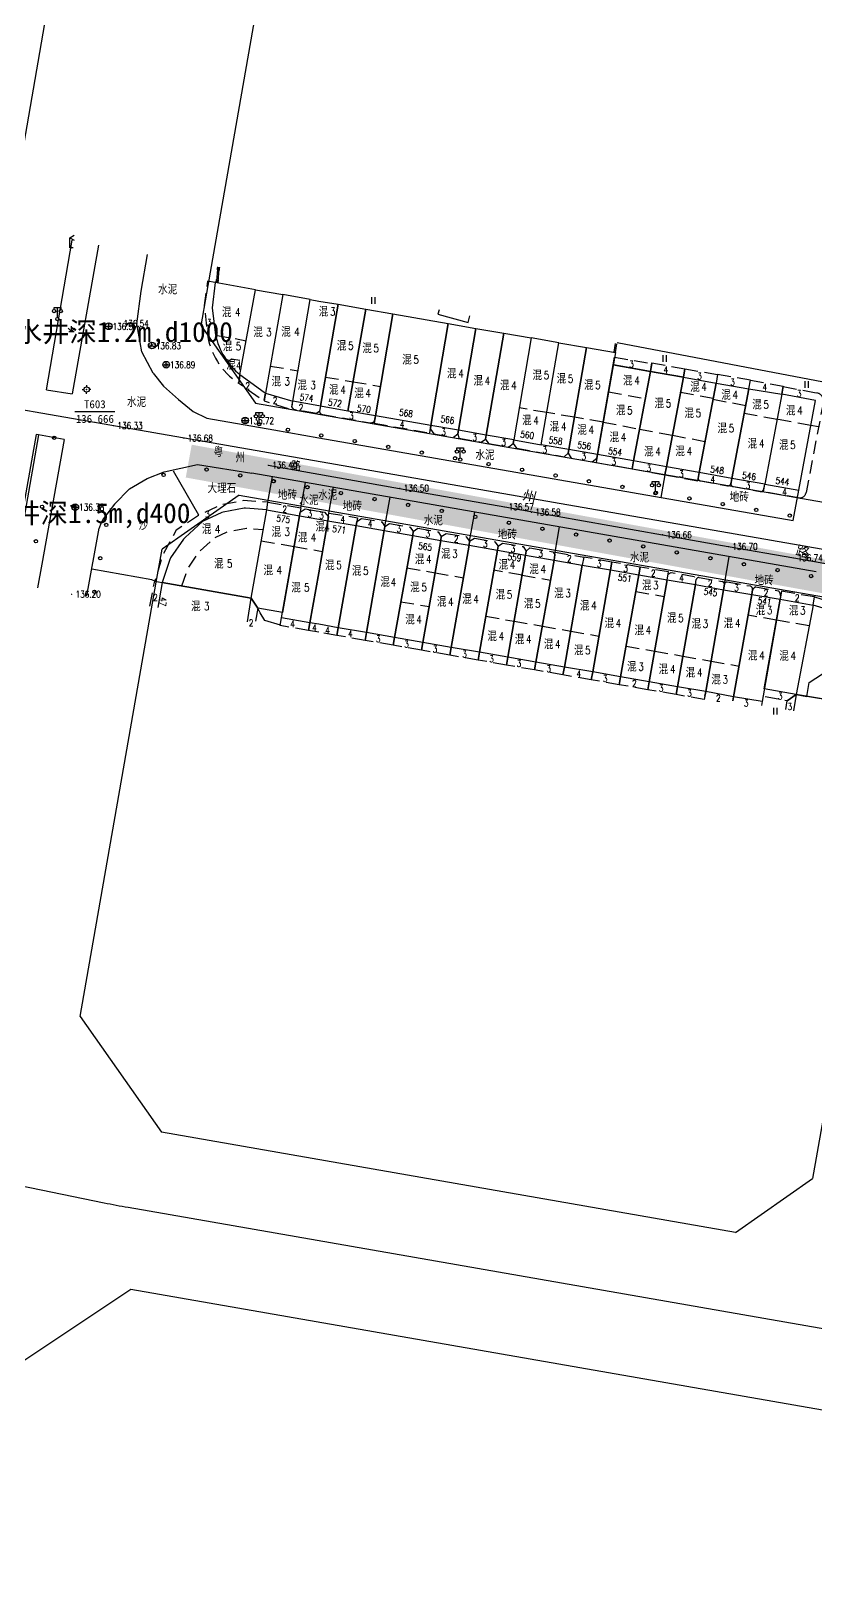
# Model space of a CAD drawing. Extents: x 529262 to 576451, y 2694391 to 2717535.
# Drawn here: x 563571.9 to 563689.5, y 2710481.3 to 2710714.6 of the extents above; entities that cross this region are included whole.
import ezdxf
from ezdxf.enums import TextEntityAlignment as Align
from ezdxf.xclip import XClip

# ---------------------------------------------------------------- set-up
doc = ezdxf.new("R2010")
doc.units = 0
doc.header["$XCLIPFRAME"] = 0
doc.linetypes.add('DASH', pattern=[0.35, 0.25, -0.1])
doc.linetypes.add('X5', pattern=[3, 2, -1])
for name, color, linetype in [('COMPONENT', 8, 'Continuous'), ('DLDW', 8, 'Continuous'), ('DLSS', 4, 'Continuous'), ('DMTZ', 8, 'Continuous'), ('GCD', 8, 'Continuous'), ('GXYZ', 8, 'Continuous'), ('JMD', 8, 'Continuous'), ('KZD', 8, 'Continuous'), ('PP-COM', 7, 'Continuous'), ('RD-中线', 40, 'Continuous'), ('RD-红线', 7, 'Continuous'), ('ZBTZ', 8, 'Continuous'), ('ZJ', 7, 'Continuous'), ('污水管径标注_W10-', 202, 'Continuous'), ('河流', 4, 'Continuous')]:
    doc.layers.add(name, color=color, linetype=linetype)
doc.layers.add('现状管道深度（物探资料）', color=2, linetype='Continuous', plot=False)
doc.styles.add('HZ', font='rs.shx', dxfattribs={"width": 0.8, "bigfont": 'hztxt.shx'})
doc.styles.get("Standard").update_dxf_attribs({"font": '', "height": 2.5, "bigfont": 'smfs.shx'})
doc.styles.add('宋体', font='', dxfattribs={"width": 0.75})
doc.styles.add('等线体', font='simhei.ttf')
doc.styles.get('Standard').set_extended_font_data('FangSong_GB2312')
doc.styles.get('宋体').set_extended_font_data('SimSun')
doc.linetypes.add('10422', pattern='A,0.75,[150,AAA.SHX,S=0.5,R=0,X=0,Y=0.5],1.5,[177,AAA.SHX,S=1,R=0,X=0,Y=0.4],0.75', length=3)
doc.linetypes.add('1161', pattern='A,0,[149,AAA.SHX,S=0.15,R=0,X=0,Y=0],-1.6', length=1.6)

# ---------------------------------------------------------------- blocks, each defined once
blk = doc.blocks.new('A$C19FD0107')
at = {"layer": 'RD-中线', "color": 8, "linetype": 'Continuous'}
blk.add_lwpolyline([(-7433.31, 16268.2), (-7431.13, 16283.48, -0.007328), (-7429.76, 16292.16), (-7419.58, 16350.96)], format="xyb", dxfattribs=at)
at = {"layer": 'RD-中线', "color": 8}
blk.add_lwpolyline([(-7111.18, 16211.5), (-7285.2, 16242.33, -0.001777), (-7286.25, 16242.52), (-7291.87, 16243.56, 0.00249), (-7293.34, 16243.82), (-7418.59, 16265.65, 0.000151), (-7418.89, 16265.7), (-7433.31, 16268.2)], format="xyb", dxfattribs=at)
at = {"layer": 'RD-中线', "color": 8, "linetype": 'Continuous', "flags": 128}
blk.add_lwpolyline([(-7130.8, 16098.5), (-7411.55, 16147.54, -0.007596), (-7415.13, 16148.22), (-7453.22, 16156.07)], format="xyb", dxfattribs=at)
at = {"layer": 'RD-红线', "color": 8, "linetype": 'Continuous', "flags": 128}
for points in [[(-7400.62, 16279.78), (-7399.76, 16284.71), (-7390.1, 16339.89)], [(-7392.49, 16268.2), (-7306.16, 16253.16), (-7301.24, 16252.3)], [(-7394.92, 16254.42), (-7303.85, 16238.55)], [(-7418.75, 16176.21), (-7407.34, 16241.37), (-7406.48, 16246.29)], [(-7295.72, 16226.96), (-7296.59, 16222.02), (-7307.57, 16159.8), (-7308.96, 16151.93)], [(-7320.53, 16143.82), (-7406.56, 16158.85)], [(-7155.67, 16090.66), (-7411.16, 16135.29)]]:
    blk.add_lwpolyline(points, dxfattribs=at)
at = {"layer": 'RD-红线', "color": 8, "linetype": 'Continuous'}
for points in [[(-7400.62, 16279.78), (-7392.49, 16268.2, 0.414436)], [(-7394.92, 16254.42), (-7406.48, 16246.29, 0.413991)], [(-7418.75, 16176.21), (-7406.56, 16158.85, 0.414318)], [(-7411.16, 16135.29), (-7428.38, 16123.77, 0.400728)]]:
    blk.add_lwpolyline(points, format="xyb", dxfattribs=at)
at = {"layer": 'RD-红线', "color": 8}
blk.add_lwpolyline([(-7320.53, 16143.82), (-7308.96, 16151.93, 0.413693)], format="xyb", dxfattribs=at)
blk = doc.blocks.new('GC200')
at = {"linetype": 'Continuous', "const_width": 0.2, "flags": 128}
blk.add_lwpolyline([(-0.1, 0, 1), (0.1, 0, 1)], format="xyb", close=True, dxfattribs=at)
blk = doc.blocks.new('gc097')
at = {"color": 8}
for p, q in [((-1, 2.9), (-1, 3.5)), ((-1, 3.5), (1, 3.5)), ((0, 0.5), (0, 3.5)), ((1, 3.5), (1, 2.9))]:
    blk.add_line(p, q, dxfattribs=at)
for centre in [(-1, 2.4), (0, 0), (1, 2.4)]:
    blk.add_circle(centre, 0.5, dxfattribs=at)
blk = doc.blocks.new('gc170')
at = {"color": 8, "linetype": 'Continuous'}
blk.add_circle((0, 0), 0.5, dxfattribs=at)
blk = doc.blocks.new('gc124')
at = {"color": 8}
for p, q in [((-1, 1), (0, 0)), ((-0.8, 0), (0.8, 0)), ((0, 0), (0, 1.6)), ((0, 0), (1, 1))]:
    blk.add_line(p, q, dxfattribs=at)
blk = doc.blocks.new('gc052')
for p, q in [((0, 3), (1.3, 3.75)), ((0, 3), (1.3, 2.25)), ((0, 0), (0, 3)), ((1, 0), (0, 0))]:
    blk.add_line(p, q)
blk = doc.blocks.new('gc002')
at = {"color": 8, "const_width": 1}
blk.add_lwpolyline([(-0.5, 0), (0.5, 0)], dxfattribs=at)
blk = doc.blocks.new('gc121')
at = {"color": 8}
for p, q in [((-0.5, -1), (-0.5, 1)), ((0.5, -1), (0.5, 1))]:
    blk.add_line(p, q, dxfattribs=at)
blk = doc.blocks.new('gc116')
at = {"color": 8}
for p, q in [((-1.3, 0), (-0.8, 0)), ((0, 1.3), (0, 0.8)), ((1.3, 0), (0.8, 0)), ((0, -1.3), (0, -0.8))]:
    blk.add_line(p, q, dxfattribs=at)
blk.add_circle((0, 0), 0.8, dxfattribs=at)
blk.add_point((0, 0), dxfattribs=at)
blk = doc.blocks.new('gcbj0102')
for p, q in [((-1, 0), (1, 0)), ((0, -1), (0, 1))]:
    blk.add_line(p, q)
blk.add_circle((0, 0), 1)
blk = doc.blocks.new('gcbj0107')
for q in [(-0.87, -0.5), (0, 1), (0.87, -0.5)]:
    blk.add_line((0, 0), q)
blk.add_circle((0, 0), 1)

msp = doc.modelspace()

# ---------------------------------------------------------------- linework, layer by layer
at = {"layer": 'DLSS', "linetype": 'Continuous', "elevation": 138.105, "flags": 128}
for points in [[(563574.219, 2710660.816), (563578.066, 2710683.253)], [(563581.979, 2710682.509), (563578.019, 2710660.222)]]:
    msp.add_lwpolyline(points, dxfattribs=at)
at = {"layer": 'DLSS', "linetype": 'Continuous'}
for points in [[(563588.391, 2710675.623), (563589.36, 2710681.104)], [(563590.166, 2710663.287), (563588.506, 2710666.497), (563587.756, 2710670.685), (563588.391, 2710675.623)], [(563576.833, 2710653.341), (563573.488, 2710634.64), (563572.855, 2710631.115)], [(563586.629, 2710645.947), (563589.303, 2710647.488), (563591.847, 2710648.53), (563596.838, 2710649.621), (563604.971, 2710648.332)], [(563586.629, 2710645.947), (563584.374, 2710643.66), (563582.746, 2710641.525), (563582.35, 2710640.768), (563582.073, 2710640.072)], [(563580.259, 2710629.911), (563582.073, 2710640.072)]]:
    msp.add_lwpolyline(points, dxfattribs=at)
at = {"layer": 'DLSS', "linetype": 'Continuous', "flags": 128}
for points in [[(563590.166, 2710663.287), (563591.718, 2710661.348), (563593.971, 2710659.366), (563596.199, 2710657.578), (563598.239, 2710656.537), (563608.277, 2710654.801), (563614.998, 2710653.626)], [(563572.994, 2710654.07), (563572.637, 2710654.092), (563568.709, 2710631.79)], [(563614.998, 2710653.626), (563686.114, 2710641.191), (563686.968, 2710645.759)], [(563614.998, 2710646.573), (563604.971, 2710648.332)], [(563689.588, 2710633.491), (563614.998, 2710646.573)]]:
    msp.add_lwpolyline(points, dxfattribs=at)
at = {"layer": 'DMTZ', "linetype": '10422', "flags": 128}
for points in [[(563572.994, 2710654.07), (563569.099, 2710631.726)], [(563609.281, 2710625.522), (563606.931, 2710626.197), (563606.202, 2710627.368), (563605.878, 2710628.076)]]:
    msp.add_lwpolyline(points, dxfattribs=at)
at = {"layer": 'JMD', "linetype": 'Continuous'}
for p, q in [((563599.757, 2710678.183), (563599.956, 2710678.165)), ((563574.219, 2710660.816), (563578.019, 2710660.222)), ((563576.833, 2710653.341), (563572.994, 2710654.07))]:
    msp.add_line(p, q, dxfattribs=at)
at = {"layer": 'JMD', "linetype": 'Continuous', "flags": 128}
for points in [[(563599.82, 2710678.878), (563599.664, 2710677.139)], [(563600.019, 2710678.86), (563599.863, 2710677.121)], [(563633.056, 2710672.786), (563632.882, 2710672.148), (563637.395, 2710670.913), (563637.667, 2710671.908)], [(563659.289, 2710666.439), (563659.519, 2710667.749)], [(563659.487, 2710666.405), (563659.716, 2710667.712)], [(563614.998, 2710633.344), (563613.689, 2710625.878), (563609.437, 2710626.615), (563612.114, 2710641.891), (563614.998, 2710641.402)], [(563614.998, 2710641.402), (563616.37, 2710641.169), (563614.998, 2710633.344)], [(563614.998, 2710633.344), (563616.37, 2710641.169), (563620.614, 2710640.44), (563617.931, 2710625.125), (563614.998, 2710625.646)], [(563614.998, 2710625.646), (563613.689, 2710625.878), (563614.998, 2710633.344)], [(563699.652, 2710610.486), (563700.048, 2710612.837), (563686.581, 2710615.095), (563686.159, 2710612.682)]]:
    msp.add_lwpolyline(points, dxfattribs=at)
at = {"layer": 'JMD', "linetype": 'X5', "elevation": 137.306, "flags": 128}
msp.add_lwpolyline([(563599.495, 2710676.884), (563598.323, 2710677.087), (563597.834, 2710673.453), (563598.301, 2710669.345, 0.2276577), (563603.023, 2710661.828), (563603.202, 2710663.081)], format="xyb", dxfattribs=at)
at = {"layer": 'JMD', "linetype": 'Continuous', "elevation": 137.306, "flags": 128}
msp.add_lwpolyline([(563605.515, 2710675.796), (563599.495, 2710676.884), (563599.006, 2710673.115), (563599.52, 2710669.018, 0.1669813), (563603.202, 2710663.081)], format="xyb", close=True, dxfattribs=at)
at = {"layer": 'JMD', "linetype": 'Continuous', "flags": 128}
for points, elevation in [([(563605.515, 2710675.796), (563609.6, 2710675.084), (563607.042, 2710660.322), (563606.835, 2710660.401), (563603.202, 2710663.081)], 137.306), ([(563613.744, 2710674.336), (563609.6, 2710675.084), (563607.042, 2710660.322), (563611.126, 2710659.091)], -516.945), ([(563607.209, 2710642.804), (563604.027, 2710643.062), (563603.846, 2710643.035), (563600.679, 2710642.462), (563600.487, 2710642.4), (563597.598, 2710641.041), (563594.967, 2710638.678), (563594.734, 2710638.385), (563592.795, 2710635.606), (563592.646, 2710635.223), (563591.539, 2710631.907), (563604.896, 2710629.562)], 137.204), ([(563607.209, 2710642.804), (563612.114, 2710641.891), (563609.579, 2710627.427), (563605.878, 2710628.076), (563604.896, 2710629.562)], 137.204), ([(563689.106, 2710628.531), (563686.581, 2710615.095), (563688.172, 2710614.828), (563688.521, 2710616.905), (563697.816, 2710622.972), (563697.692, 2710623.133), (563695.517, 2710625.468), (563695.265, 2710625.672), (563692.611, 2710627.413), (563692.301, 2710627.54)], 137.163)]:
    msp.add_lwpolyline(points, close=True, dxfattribs=dict(at, elevation=elevation))
for points, elevation in [([(563614.998, 2710658.392), (563611.126, 2710659.091), (563613.744, 2710674.336), (563614.998, 2710674.126)], 137.306), ([(563614.998, 2710674.126), (563617.898, 2710673.639), (563615.254, 2710658.346), (563614.998, 2710658.392)], 137.306), ([(563604.319, 2710625.996), (563604.896, 2710629.562), (563591.539, 2710631.907), (563590.871, 2710628.184)], -528.82)]:
    msp.add_lwpolyline(points, dxfattribs=dict(at, elevation=elevation))
for points in [[(563619.388, 2710657.624), (563615.254, 2710658.346), (563617.898, 2710673.639), (563622.087, 2710672.899)], [(563619.388, 2710657.624), (563622.087, 2710672.899), (563626.137, 2710672.183), (563623.522, 2710656.901)], [(563631.817, 2710655.453), (563623.522, 2710656.901), (563626.137, 2710672.183), (563634.435, 2710670.736)], [(563635.945, 2710654.737), (563631.817, 2710655.453), (563634.435, 2710670.736), (563638.577, 2710670.022)], [(563640.11, 2710654.009), (563635.945, 2710654.737), (563638.577, 2710670.022), (563642.744, 2710669.305)], [(563644.237, 2710653.286), (563640.11, 2710654.009), (563642.744, 2710669.305), (563646.836, 2710668.6)], [(563648.37, 2710652.566), (563650.991, 2710667.872), (563646.836, 2710668.6), (563644.237, 2710653.286)], [(563652.504, 2710651.846), (563648.37, 2710652.566), (563650.991, 2710667.872), (563655.147, 2710667.144)], [(563656.787, 2710651.09), (563652.504, 2710651.846), (563655.147, 2710667.144), (563659.487, 2710666.405)], [(563662.187, 2710650.145), (563656.787, 2710651.09), (563659.158, 2710664.542), (563664.725, 2710663.572)], [(563667.118, 2710649.237), (563662.187, 2710650.145), (563664.725, 2710663.572), (563669.669, 2710662.71)], [(563672.029, 2710648.393), (563667.118, 2710649.237), (563669.669, 2710662.71), (563674.566, 2710661.823)], [(563676.941, 2710647.528), (563672.029, 2710648.393), (563674.566, 2710661.823), (563679.485, 2710660.956)], [(563681.873, 2710646.655), (563676.941, 2710647.528), (563679.485, 2710660.956), (563684.419, 2710660.135)], [(563681.873, 2710646.655), (563686.968, 2710645.759), (563689.482, 2710659.195), (563684.419, 2710660.135)], [(563620.614, 2710640.44), (563624.834, 2710639.699), (563622.162, 2710624.39), (563617.931, 2710625.125)], [(563624.834, 2710639.699), (563629.097, 2710638.957), (563626.344, 2710623.657), (563622.162, 2710624.39)], [(563629.097, 2710638.957), (563633.286, 2710638.226), (563630.614, 2710622.927), (563626.344, 2710623.657)], [(563633.286, 2710638.226), (563637.542, 2710637.496), (563634.872, 2710622.177), (563630.614, 2710622.927)], [(563637.542, 2710637.496), (563641.793, 2710636.741), (563639.126, 2710621.451), (563634.872, 2710622.177)], [(563641.793, 2710636.741), (563646.018, 2710636.015), (563643.346, 2710620.71), (563639.126, 2710621.451)], [(563646.018, 2710636.015), (563650.286, 2710635.27), (563647.577, 2710619.966), (563643.346, 2710620.71)], [(563650.286, 2710635.27), (563654.519, 2710634.527), (563651.828, 2710619.229), (563647.577, 2710619.966)], [(563654.519, 2710634.527), (563658.753, 2710633.8), (563656.076, 2710618.494), (563651.828, 2710619.229)], [(563658.753, 2710633.8), (563663.017, 2710633.074), (563660.263, 2710617.754), (563656.076, 2710618.494)], [(563663.017, 2710633.074), (563667.227, 2710632.332), (563664.568, 2710617.01), (563660.263, 2710617.754)], [(563667.227, 2710632.332), (563671.476, 2710631.604), (563668.775, 2710616.275), (563664.568, 2710617.01)], [(563675.679, 2710630.827), (563673.015, 2710615.536), (563668.775, 2710616.275), (563671.476, 2710631.604)], [(563679.919, 2710630.1), (563677.205, 2710614.771), (563673.015, 2710615.536), (563675.679, 2710630.827)], [(563684.183, 2710629.39), (563681.471, 2710614.065), (563677.205, 2710614.771), (563679.919, 2710630.1)], [(563689.106, 2710628.531), (563686.581, 2710615.095), (563681.802, 2710615.938), (563684.183, 2710629.39)], [(563700.048, 2710612.837), (563688.172, 2710614.828), (563688.521, 2710616.905), (563697.816, 2710622.972), (563699.478, 2710619.685), (563700.18, 2710616.491), (563700.209, 2710616.182)]]:
    msp.add_lwpolyline(points, close=True, dxfattribs=at)
at = {"layer": 'JMD', "linetype": 'X5', "flags": 128}
for points, elevation in [([(563599.52, 2710669.018), (563604.129, 2710668.18)], 137.177), ([(563601.374, 2710664.994), (563601.933, 2710665.479), (563603.583, 2710665.179)], 137.306), ([(563607.744, 2710664.375), (563611.91, 2710663.66)], 137.306), ([(563603.202, 2710663.081), (563603.023, 2710661.828), (563606.801, 2710659.142), (563607.042, 2710660.322)], -528.138), ([(563607.042, 2710660.322), (563606.801, 2710659.142), (563610.922, 2710657.88), (563611.126, 2710659.091)], 137.306), ([(563658.448, 2710660.512), (563663.95, 2710659.472)], -511.129), ([(563669.247, 2710660.481), (563674.138, 2710659.556)], -511.027), ([(563674.107, 2710659.394), (563679.013, 2710658.464)], -510.967), ([(563683.708, 2710656.375), (563678.781, 2710657.242)], -648.099), ([(563688.787, 2710655.48), (563683.708, 2710656.375)], -648.099), ([(563689.952, 2710655.275), (563688.787, 2710655.48)], -648.099), ([(563607.209, 2710642.804), (563607.395, 2710643.98), (563603.694, 2710644.189), (563600.14, 2710643.487), (563596.985, 2710641.946), (563593.625, 2710639.74), (563591.595, 2710635.98), (563590.415, 2710632.134), (563591.539, 2710631.907)], 137.204), ([(563594.505, 2710631.386), (563595.347, 2710633.908), (563597.022, 2710636.444), (563599.284, 2710638.542), (563601.409, 2710639.542), (563604.183, 2710640.061), (563606.694, 2710639.857)], 137.204), ([(563606.4, 2710638.175), (563611.312, 2710637.314)], 137.204), ([(563611.312, 2710637.314), (563614.998, 2710636.668)], 137.204), ([(563614.998, 2710636.668), (563615.563, 2710636.569)], 137.204), ([(563645.494, 2710633.017), (563641.272, 2710633.753)], -512.226), ([(563645.494, 2710633.017), (563649.753, 2710632.263)], -512.226), ([(563662.544, 2710630.551), (563666.79, 2710629.814)], -511.87), ([(563683.629, 2710626.26), (563679.372, 2710627.014)], -517.026), ([(563688.516, 2710625.395), (563683.629, 2710626.26)], -517.026)]:
    msp.add_lwpolyline(points, dxfattribs=dict(at, elevation=elevation))
at = {"layer": 'JMD', "linetype": 'X5'}
for points in [[(563659.158, 2710664.542), (563659.361, 2710665.693), (563664.919, 2710664.737), (563664.725, 2710663.572)], [(563664.725, 2710663.572), (563664.953, 2710664.835), (563669.89, 2710663.961), (563669.669, 2710662.71)], [(563669.669, 2710662.71), (563669.89, 2710663.961), (563674.806, 2710663.09), (563674.566, 2710661.823)], [(563679.485, 2710660.956), (563679.73, 2710662.249), (563674.806, 2710663.09), (563674.566, 2710661.823)], [(563679.485, 2710660.956), (563679.73, 2710662.249), (563684.655, 2710661.365), (563684.419, 2710660.135)], [(563623.522, 2710656.901), (563623.334, 2710655.796), (563631.64, 2710654.349), (563631.817, 2710655.453)], [(563631.817, 2710655.453), (563631.753, 2710654.921), (563632.249, 2710654.228), (563635.189, 2710653.708), (563635.85, 2710654.194), (563635.945, 2710654.737)], [(563635.945, 2710654.737), (563635.85, 2710654.194), (563636, 2710653.558), (563639.377, 2710652.958), (563639.991, 2710653.415), (563640.11, 2710654.009)], [(563640.11, 2710654.009), (563639.991, 2710653.415), (563640.468, 2710652.776), (563643.505, 2710652.234), (563644.147, 2710652.74), (563644.237, 2710653.286)], [(563644.237, 2710653.286), (563644.147, 2710652.74), (563644.642, 2710652.044), (563651.779, 2710650.767), (563652.402, 2710651.285), (563652.504, 2710651.846)], [(563652.504, 2710651.846), (563652.402, 2710651.285), (563652.874, 2710650.581), (563656.023, 2710650.019), (563656.689, 2710650.541), (563656.787, 2710651.09)], [(563656.787, 2710651.09), (563656.576, 2710649.922), (563661.997, 2710648.973), (563662.187, 2710650.145)], [(563662.187, 2710650.145), (563661.997, 2710648.973), (563666.9, 2710648.037), (563667.118, 2710649.237)], [(563667.118, 2710649.237), (563666.9, 2710648.037), (563671.82, 2710647.172), (563672.029, 2710648.393)], [(563612.114, 2710641.891), (563612.217, 2710642.474), (563612.963, 2710642.948), (563614.998, 2710642.594)], [(563614.998, 2710642.594), (563615.891, 2710642.438), (563616.459, 2710641.775), (563616.37, 2710641.169)], [(563616.37, 2710641.169), (563616.538, 2710642.314), (563620.812, 2710641.624), (563620.614, 2710640.44)], [(563620.614, 2710640.44), (563620.719, 2710641.071), (563621.402, 2710641.533), (563624.458, 2710641.001), (563624.932, 2710640.31), (563624.834, 2710639.699)], [(563624.834, 2710639.699), (563624.932, 2710640.31), (563625.622, 2710640.737), (563628.698, 2710640.228), (563629.182, 2710639.559), (563629.097, 2710638.957)], [(563629.097, 2710638.957), (563629.182, 2710639.559), (563629.859, 2710640.034), (563632.92, 2710639.497), (563633.384, 2710638.811), (563633.286, 2710638.226)], [(563633.286, 2710638.226), (563633.384, 2710638.811), (563634.1, 2710639.28), (563637.128, 2710638.781), (563637.63, 2710638.089), (563637.542, 2710637.496)], [(563637.542, 2710637.496), (563637.63, 2710638.089), (563638.355, 2710638.562), (563641.408, 2710638.031), (563641.882, 2710637.357), (563641.793, 2710636.741)], [(563641.793, 2710636.741), (563641.882, 2710637.357), (563642.546, 2710637.833), (563645.642, 2710637.298), (563646.105, 2710636.627), (563646.018, 2710636.015)], [(563646.018, 2710636.015), (563646.105, 2710636.627), (563646.634, 2710637.113), (563650.094, 2710636.531), (563650.395, 2710636.085), (563650.286, 2710635.27)], [(563650.286, 2710635.27), (563650.446, 2710636.459), (563654.726, 2710635.71), (563654.519, 2710634.527)], [(563658.753, 2710633.8), (563658.957, 2710634.97), (563654.726, 2710635.71), (563654.519, 2710634.527)], [(563663.017, 2710633.074), (563663.218, 2710634.225), (563658.957, 2710634.97), (563658.753, 2710633.8)], [(563667.227, 2710632.332), (563667.443, 2710633.486), (563663.218, 2710634.225), (563663.017, 2710633.074)], [(563689.106, 2710628.531), (563689.325, 2710629.743), (563684.389, 2710630.59), (563684.183, 2710629.39)], [(563689.106, 2710628.531), (563689.343, 2710629.743), (563692.974, 2710628.592), (563696.24, 2710626.369), (563698.804, 2710623.697), (563697.816, 2710622.972)], [(563613.689, 2710625.878), (563613.483, 2710624.699), (563609.229, 2710625.441), (563609.437, 2710626.615)], [(563614.998, 2710624.435), (563613.483, 2710624.699), (563613.689, 2710625.878)], [(563617.931, 2710625.125), (563617.727, 2710623.959), (563614.998, 2710624.435)], [(563622.162, 2710624.39), (563621.958, 2710623.222), (563617.727, 2710623.959), (563617.931, 2710625.125)], [(563626.344, 2710623.657), (563626.141, 2710622.492), (563621.958, 2710623.222), (563622.162, 2710624.39)], [(563630.614, 2710622.927), (563630.408, 2710621.748), (563626.141, 2710622.492), (563626.344, 2710623.657)], [(563634.872, 2710622.177), (563634.667, 2710621.006), (563630.408, 2710621.748), (563630.614, 2710622.927)], [(563639.126, 2710621.451), (563638.919, 2710620.264), (563634.667, 2710621.006), (563634.872, 2710622.177)], [(563643.346, 2710620.71), (563643.14, 2710619.528), (563638.919, 2710620.264), (563639.126, 2710621.451)], [(563647.577, 2710619.966), (563647.372, 2710618.79), (563643.14, 2710619.528), (563643.346, 2710620.71)], [(563651.828, 2710619.229), (563651.622, 2710618.049), (563647.372, 2710618.79), (563647.577, 2710619.966)], [(563656.076, 2710618.494), (563655.869, 2710617.309), (563651.622, 2710618.049), (563651.828, 2710619.229)], [(563660.263, 2710617.754), (563660.058, 2710616.578), (563655.869, 2710617.309), (563656.076, 2710618.494)], [(563664.568, 2710617.01), (563664.362, 2710615.828), (563660.058, 2710616.578), (563660.263, 2710617.754)], [(563668.775, 2710616.275), (563668.569, 2710615.094), (563664.362, 2710615.828), (563664.568, 2710617.01)], [(563673.015, 2710615.536), (563672.809, 2710614.355), (563668.569, 2710615.094), (563668.775, 2710616.275)], [(563672.893, 2710614.84), (563673.015, 2710615.536)], [(563685.018, 2710612.867), (563685.252, 2710614.16), (563686.581, 2710615.095)], [(563677.205, 2710614.771), (563677.097, 2710614.156)], [(563677.097, 2710614.156), (563677.205, 2710614.771)], [(563681.471, 2710614.065), (563681.368, 2710613.461)]]:
    msp.add_lwpolyline(points, dxfattribs=at)
at = {"layer": 'JMD', "linetype": 'Continuous'}
msp.add_lwpolyline([(563669.669, 2710662.71), (563664.725, 2710663.572), (563659.182, 2710664.538), (563664.126, 2710663.676)], close=True, dxfattribs=at)
at = {"layer": 'JMD', "linetype": 'X5', "flags": 128}
for points in [[(563616.012, 2710662.73), (563620.165, 2710662.02)], [(563620.165, 2710662.02), (563624.277, 2710661.316)], [(563649.196, 2710657.39), (563645.053, 2710658.094)], [(563653.34, 2710656.687), (563649.196, 2710657.39)], [(563657.645, 2710655.957), (563653.34, 2710656.687)], [(563657.645, 2710655.957), (563663.09, 2710654.926)], [(563663.09, 2710654.926), (563668.018, 2710653.992)], [(563668.018, 2710653.992), (563672.912, 2710653.066)], [(563628.224, 2710634.105), (563632.437, 2710633.369)], [(563632.437, 2710633.369), (563636.693, 2710632.627)], [(563667.227, 2710632.332), (563667.38, 2710633.154), (563667.843, 2710633.425), (563671.29, 2710632.826), (563671.614, 2710632.363), (563671.476, 2710631.604)], [(563627.31, 2710629.03), (563631.55, 2710628.29)], [(563640.067, 2710626.846), (563644.288, 2710626.109)], [(563644.288, 2710626.109), (563648.531, 2710625.358)], [(563648.531, 2710625.358), (563652.775, 2710624.612)], [(563652.775, 2710624.612), (563657.016, 2710623.87)], [(563661.094, 2710622.378), (563665.368, 2710621.621)], [(563665.368, 2710621.621), (563669.585, 2710620.874)], [(563669.585, 2710620.874), (563673.814, 2710620.125)], [(563673.814, 2710620.125), (563678.021, 2710619.381)], [(563686.581, 2710615.095), (563685.252, 2710614.16), (563681.602, 2710614.806)]]:
    msp.add_lwpolyline(points, dxfattribs=at)
at = {"layer": 'JMD', "linetype": 'X5'}
for points in [[(563684.419, 2710660.135), (563684.64, 2710661.288), (563689.702, 2710660.346, -0.379315), (563690.674, 2710659.058), (563688.074, 2710645.425, -0.3158995), (563687.195, 2710644.572), (563681.678, 2710645.507), (563681.873, 2710646.655)], [(563672.029, 2710648.393), (563671.886, 2710647.545, 0.3487922), (563672.218, 2710647.154), (563676.263, 2710646.424, 0.4262156), (563676.815, 2710646.834), (563676.941, 2710647.528)], [(563676.941, 2710647.528), (563676.798, 2710646.68, 0.3487922), (563677.13, 2710646.289), (563681.175, 2710645.559, 0.4262156), (563681.727, 2710645.969), (563681.873, 2710646.655)], [(563671.476, 2710631.604), (563671.614, 2710632.363, -0.30366), (563672.04, 2710632.672), (563675.485, 2710632.074, -0.3047558), (563675.819, 2710631.676), (563675.679, 2710630.827)], [(563675.679, 2710630.827), (563675.819, 2710631.676, -0.30366), (563676.245, 2710631.985), (563679.69, 2710631.387, -0.377191), (563680.028, 2710630.786), (563679.919, 2710630.1)], [(563679.919, 2710630.1), (563680.028, 2710630.786, -0.0990534), (563680.483, 2710631.261), (563683.929, 2710630.669, -0.1696415), (563684.237, 2710629.984), (563684.183, 2710629.39)]]:
    msp.add_lwpolyline(points, format="xyb", dxfattribs=at)
for points, elevation in [([(563614.998, 2710657.514), (563614.656, 2710657.274), (563611.288, 2710657.839), (563610.997, 2710658.255), (563611.126, 2710659.091)], 137.306), ([(563615.254, 2710658.346), (563615.141, 2710657.615), (563614.998, 2710657.514)], 137.306), ([(563607.209, 2710642.804), (563607.395, 2710643.98), (563612.327, 2710643.096), (563612.114, 2710641.891)], 137.204), ([(563589.68, 2710628.378), (563590.415, 2710632.134), (563591.539, 2710631.907)], -528.82), ([(563604.896, 2710629.562), (563605.878, 2710628.076), (563605.488, 2710625.806)], 137.204)]:
    msp.add_lwpolyline(points, dxfattribs=dict(at, elevation=elevation))
at = {"layer": 'JMD', "linetype": 'X5', "elevation": 137.306}
msp.add_lwpolyline([(563615.254, 2710658.346), (563615.141, 2710657.615, 0.4898366), (563615.613, 2710657.116), (563622.715, 2710655.872, 0.2903494), (563623.371, 2710656.143), (563623.522, 2710656.901)], format="xyb", dxfattribs=at)
at = {"layer": 'KZD', "linetype": 'Continuous'}
msp.add_line((563578.443, 2710657.54), (563584.443, 2710657.54), dxfattribs=at)
at = {"layer": 'ZBTZ', "linetype": '1161', "flags": 128}
for points in [[(563659.746, 2710667.884), (563693.842, 2710661.425)], [(563666.9, 2710648.037), (563666.308, 2710644.654)], [(563616.538, 2710642.314), (563617.216, 2710646.184)], [(563624.932, 2710640.31), (563625.701, 2710644.696)], [(563637.63, 2710638.089), (563638.398, 2710642.469)], [(563650.446, 2710636.459), (563651.109, 2710640.24)], [(563675.819, 2710631.676), (563676.538, 2710635.78)]]:
    msp.add_lwpolyline(points, dxfattribs=at)
at = {"layer": 'ZBTZ', "linetype": '1161'}
for points in [[(563593.203, 2710648.664), (563596.974, 2710642.051)], [(563590.415, 2710632.134), (563589.977, 2710632.329), (563580.973, 2710633.915)]]:
    msp.add_lwpolyline(points, dxfattribs=at)
at = {"layer": 'ZBTZ', "linetype": '1161', "elevation": 137.204, "flags": 128}
for points in [[(563607.395, 2710643.98), (563608.063, 2710647.79)], [(563612.327, 2710643.096), (563612.998, 2710646.924)]]:
    msp.add_lwpolyline(points, dxfattribs=at)
at = {"layer": '污水管径标注_W10-'}
msp.add_lwpolyline([(563607.436, 2710649.488), (563627.132, 2710646.014), (563642.889, 2710643.235), (563646.828, 2710642.54), (563666.524, 2710639.066), (563676.372, 2710637.329), (563686.22, 2710635.592), (563705.916, 2710632.118), (563709.855, 2710631.423), (563725.61, 2710628.632), (563745.303, 2710625.142), (563757.578, 2710622.967), (563764.996, 2710621.653), (563784.689, 2710618.163), (563796.965, 2710615.988), (563804.452, 2710615.153), (563824.329, 2710612.938), (563845.489, 2710610.58), (563863.911, 2710607.316), (563885.041, 2710603.571)], dxfattribs=at)
at = {"layer": '河流', "color": 5, "linetype": 'DASH', "ltscale": 0.1, "const_width": 5}
msp.add_lwpolyline([(563595.517, 2710650.118), (563885.982, 2710597.302)], dxfattribs=at)

# ---------------------------------------------------------------- block references
at = {"layer": 'COMPONENT', "linetype": 'Continuous', "xscale": 0.5, "yscale": 0.5}
for name, p in [('gcbj0102', (563583.517, 2710670.338)), ('gcbj0107', (563590.01, 2710667.445)), ('gcbj0102', (563592.139, 2710664.581)), ('gcbj0102', (563603.972, 2710656.193)), ('gcbj0102', (563578.507, 2710643.22))]:
    msp.add_blockref(name, p, dxfattribs=at)
at = {"layer": 'DLDW', "color": 252, "linetype": 'Continuous', "xscale": 0.5, "yscale": 0.5, "zscale": 0.5}
for p in [(563575.834, 2710671.412), (563606.101, 2710655.65), (563636.231, 2710650.352), (563665.473, 2710645.292)]:
    msp.add_blockref('gc097', p, dxfattribs=at)
at = {"layer": 'DLSS', "linetype": 'Continuous', "xscale": 0.5, "yscale": 0.5, "zscale": 0.5}
msp.add_blockref('gc052', (563577.702, 2710682.129, 138.033), dxfattribs=at)
at = {"layer": 'GCD', "linetype": 'Continuous'}
ref = msp.add_blockref('GC200', (563585.155, 2710670.744, 136.544), dxfattribs=dict(at, xscale=0.5, yscale=0.5, zscale=0.5))
ref.add_attrib('height', '136.54', dxfattribs={"linetype": 'Continuous', "height": 1, "style": 'HZ', "width": 0.8}).set_placement((563585.755, 2710670.744, 136.544), align=Align.MIDDLE_LEFT)
ref = msp.add_blockref('GC200', (563583.494, 2710670.307, 136.574), dxfattribs=dict(at, xscale=0.5, yscale=0.5, zscale=0.5))
ref.add_attrib('height', '136.57', dxfattribs={"linetype": 'Continuous', "height": 1, "style": 'HZ', "width": 0.8}).set_placement((563584.094, 2710670.307, 136.574), align=Align.MIDDLE_LEFT)
ref = msp.add_blockref('GC200', (563589.986, 2710667.4, 136.826), dxfattribs=dict(at, xscale=0.5, yscale=0.5, zscale=0.5))
ref.add_attrib('height', '136.83', dxfattribs={"linetype": 'Continuous', "height": 1, "style": 'HZ', "width": 0.8}).set_placement((563590.586, 2710667.4, 136.826), align=Align.MIDDLE_LEFT)
ref = msp.add_blockref('GC200', (563592.129, 2710664.553, 136.893), dxfattribs=dict(at, xscale=0.5, yscale=0.5, zscale=0.5))
ref.add_attrib('height', '136.89', dxfattribs={"linetype": 'Continuous', "height": 1, "style": 'HZ', "width": 0.8}).set_placement((563592.729, 2710664.553, 136.893), align=Align.MIDDLE_LEFT)
ref = msp.add_blockref('GC200', (563584.231, 2710655.433, 136.33), dxfattribs=dict(at, xscale=0.5, yscale=0.5, zscale=0.5))
ref.add_attrib('height', '136.33', dxfattribs={"linetype": 'Continuous', "height": 1, "style": 'HZ', "width": 0.8}).set_placement((563584.831, 2710655.433, 136.33), align=Align.MIDDLE_LEFT)
ref = msp.add_blockref('GC200', (563603.94, 2710656.176, 135.718), dxfattribs=dict(at, xscale=0.5, yscale=0.5, zscale=0.5))
ref.add_attrib('height', '135.72', dxfattribs={"linetype": 'Continuous', "height": 1, "style": 'HZ', "width": 0.8}).set_placement((563604.54, 2710656.176, 135.718), align=Align.MIDDLE_LEFT)
ref = msp.add_blockref('GC200', (563594.76, 2710653.558, 136.683), dxfattribs=dict(at, xscale=0.5, yscale=0.5, zscale=0.5))
ref.add_attrib('height', '136.68', dxfattribs={"linetype": 'Continuous', "height": 1, "style": 'HZ', "width": 0.8}).set_placement((563595.36, 2710653.558, 136.683), align=Align.MIDDLE_LEFT)
ref = msp.add_blockref('GC200', (563607.426, 2710649.501, 136.4), dxfattribs=dict(at, xscale=0.5, yscale=0.5, zscale=0.5))
ref.add_attrib('height', '136.40', dxfattribs={"linetype": 'Continuous', "height": 1, "style": 'HZ', "width": 0.8}).set_placement((563608.026, 2710649.501, 136.4), align=Align.MIDDLE_LEFT)
ref = msp.add_blockref('GC200', (563627.158, 2710646.053, 136.5), dxfattribs=dict(at, xscale=0.5, yscale=0.5, zscale=0.5))
ref.add_attrib('height', '136.50', dxfattribs={"linetype": 'Continuous', "height": 1, "style": 'HZ', "width": 0.8}).set_placement((563627.758, 2710646.053, 136.5), align=Align.MIDDLE_LEFT)
ref = msp.add_blockref('GC200', (563578.489, 2710643.184, 136.379), dxfattribs=dict(at, xscale=0.5, yscale=0.5, zscale=0.5))
ref.add_attrib('height', '136.38', dxfattribs={"linetype": 'Continuous', "height": 1, "style": 'HZ', "width": 0.8}).set_placement((563579.089, 2710643.184, 136.379), align=Align.MIDDLE_LEFT)
ref = msp.add_blockref('GC200', (563642.875, 2710643.236, 136.57), dxfattribs=dict(at, xscale=0.5, yscale=0.5, zscale=0.5))
ref.add_attrib('height', '136.57', dxfattribs={"linetype": 'Continuous', "height": 1, "style": 'HZ', "width": 0.8}).set_placement((563643.475, 2710643.236, 136.57), align=Align.MIDDLE_LEFT)
ref = msp.add_blockref('GC200', (563646.895, 2710642.439, 136.58), dxfattribs=dict(at, xscale=0.5, yscale=0.5, zscale=0.5))
ref.add_attrib('height', '136.58', dxfattribs={"linetype": 'Continuous', "height": 1, "style": 'HZ', "width": 0.8}).set_placement((563647.495, 2710642.439, 136.58), align=Align.MIDDLE_LEFT)
ref = msp.add_blockref('GC200', (563666.551, 2710639.078, 136.66), dxfattribs=dict(at, xscale=0.5, yscale=0.5, zscale=0.5))
ref.add_attrib('height', '136.66', dxfattribs={"linetype": 'Continuous', "height": 1, "style": 'HZ', "width": 0.8}).set_placement((563667.151, 2710639.078, 136.66), align=Align.MIDDLE_LEFT)
ref = msp.add_blockref('GC200', (563676.428, 2710637.296, 136.7), dxfattribs=dict(at, xscale=0.5, yscale=0.5, zscale=0.5))
ref.add_attrib('height', '136.70', dxfattribs={"linetype": 'Continuous', "height": 1, "style": 'HZ', "width": 0.8}).set_placement((563677.028, 2710637.296, 136.7), align=Align.MIDDLE_LEFT)
ref = msp.add_blockref('GC200', (563686.194, 2710635.598, 136.74), dxfattribs=dict(at, xscale=0.5, yscale=0.5, zscale=0.5))
ref.add_attrib('height', '136.74', dxfattribs={"linetype": 'Continuous', "height": 1, "style": 'HZ', "width": 0.8}).set_placement((563686.794, 2710635.598, 136.74), align=Align.MIDDLE_LEFT)
ref = msp.add_blockref('GC200', (563577.955, 2710630.139, 136.196), dxfattribs=dict(at, xscale=0.5, yscale=0.5, zscale=0.5))
ref.add_attrib('height', '136.20', dxfattribs={"linetype": 'Continuous', "height": 1, "style": 'HZ', "width": 0.8}).set_placement((563578.555, 2710630.139, 136.196), align=Align.MIDDLE_LEFT)
at = {"layer": 'JMD', "linetype": 'Continuous', "xscale": 0.4999999999648748, "yscale": 0.4999999999648748, "zscale": 0.4999999999648748, "rotation": 171.4108735370299}
for p in [(563599.963, 2710678.991, 411.18), (563599.78, 2710677.095, 685.468)]:
    msp.add_blockref('gc002', p, dxfattribs=at)
at = {"layer": 'KZD', "linetype": 'Continuous', "xscale": 0.5, "yscale": 0.5, "zscale": 0.5}
msp.add_blockref('gc116', (563580.204, 2710660.86, 136.666), dxfattribs=at)
at = {"layer": 'PP-COM'}
ref = msp.add_blockref('A$C19FD0107', (570997.993, 2694390.603), dxfattribs=at)
XClip(ref).set_block_clipping_path([(-9366.4383134884, 14428.6043910822), (-3328.4480743363, 17452.7484863754)])
at = {"layer": 'ZBTZ', "linetype": 'Continuous', "xscale": 0.5, "yscale": 0.5}
for name, p in [('gc121', (563623.213, 2710674.214)), ('gc124', (563577.919, 2710669.546)), ('gc121', (563666.905, 2710665.482)), ('gc121', (563688.19, 2710661.628)), ('gc121', (563683.477, 2710612.632))]:
    msp.add_blockref(name, p, dxfattribs=at)
at = {"layer": 'ZBTZ', "linetype": 'Continuous'}
for p, xscale, yscale, zscale, rotation in [((563610.377, 2710654.829), 0.4999999999610174, 0.4999999999610174, 0.4999999999610174, 170.2834763396454), ((563575.36, 2710653.621), 0.4999999997921329, 0.4999999997921329, 0.4999999997921329, 79.93945279406786), ((563615.393, 2710653.97), 0.4999999999610174, 0.4999999999610174, 0.4999999999610174, 170.2834763396454), ((563620.408, 2710653.111), 0.4999999999610174, 0.4999999999610174, 0.4999999999610174, 170.2834763396454), ((563625.424, 2710652.252), 0.4999999999610174, 0.4999999999610174, 0.4999999999610174, 170.2834763396454), ((563630.44, 2710651.394), 0.4999999999610174, 0.4999999999610174, 0.4999999999610174, 170.2834763396454), ((563635.456, 2710650.535), 0.4999999999610174, 0.4999999999610174, 0.4999999999610174, 170.2834763396454), ((563591.752, 2710648.04), 0.5000000000029721, 0.5000000000029721, 0.5000000000029721, 7.060352147509096), ((563598.187, 2710648.837), 0.499999999954064, 0.499999999954064, 0.499999999954064, 350.3553778562539), ((563598.187, 2710648.837), 0.499999999954064, 0.499999999954064, 0.499999999954064, 350.3553778562539), ((563603.23, 2710647.98), 0.4999999999961117, 0.4999999999961117, 0.4999999999961117, 349.9896143820646), ((563603.23, 2710647.98), 0.4999999999961117, 0.4999999999961117, 0.4999999999961117, 349.9896143820646), ((563640.472, 2710649.676), 0.4999999999610174, 0.4999999999610174, 0.4999999999610174, 170.2834763396454), ((563645.488, 2710648.817), 0.4999999999610174, 0.4999999999610174, 0.4999999999610174, 170.2834763396454), ((563650.504, 2710647.958), 0.4999999999610174, 0.4999999999610174, 0.4999999999610174, 170.2834763396454), ((563608.219, 2710647.093), 0.4999999999961117, 0.4999999999961117, 0.4999999999961117, 349.9896143820646), ((563608.264, 2710647.091), 0.4999999999961117, 0.4999999999961117, 0.4999999999961117, 349.9896143820646), ((563613.299, 2710646.203), 0.4999999999961117, 0.4999999999961117, 0.4999999999961117, 349.9896143820646), ((563613.299, 2710646.203), 0.4999999999961117, 0.4999999999961117, 0.4999999999961117, 349.9896143820646), ((563618.334, 2710645.314), 0.4999999999961117, 0.4999999999961117, 0.4999999999961117, 349.9896143820646), ((563618.334, 2710645.314), 0.4999999999961117, 0.4999999999961117, 0.4999999999961117, 349.9896143820646), ((563655.519, 2710647.099), 0.4999999999610174, 0.4999999999610174, 0.4999999999610174, 170.2834763396454), ((563660.535, 2710646.24), 0.4999999999610174, 0.4999999999610174, 0.4999999999610174, 170.2834763396454), ((563665.551, 2710645.382), 0.4999999999610174, 0.4999999999610174, 0.4999999999610174, 170.2834763396454), ((563573.525, 2710643.277), 0.4999999997921329, 0.4999999997921329, 0.4999999997921329, 79.93945279406786), ((563623.369, 2710644.425), 0.4999999999961117, 0.4999999999961117, 0.4999999999961117, 349.9896143820646), ((563623.369, 2710644.425), 0.4999999999961117, 0.4999999999961117, 0.4999999999961117, 349.9896143820646), ((563628.403, 2710643.537), 0.4999999999961117, 0.4999999999961117, 0.4999999999961117, 349.9896143820646), ((563628.403, 2710643.537), 0.4999999999961117, 0.4999999999961117, 0.4999999999961117, 349.9896143820646), ((563670.567, 2710644.523), 0.4999999999610174, 0.4999999999610174, 0.4999999999610174, 170.2834763396454), ((563675.583, 2710643.664), 0.4999999999610174, 0.4999999999610174, 0.4999999999610174, 170.2834763396454), ((563680.599, 2710642.805), 0.4999999999610174, 0.4999999999610174, 0.4999999999610174, 170.2834763396454), ((563583.156, 2710640.549), 0.5000000001351376, 0.5000000001351376, 0.5000000001351376, 221.0705821515854), ((563583.156, 2710640.549), 0.5000000001351376, 0.5000000001351376, 0.5000000001351376, 221.0705821515854), ((563583.156, 2710640.549), 0.4999999999582485, 0.4999999999582485, 0.4999999999582485, 79.91983283181526), ((563583.156, 2710640.549), 0.4999999999582485, 0.4999999999582485, 0.4999999999582485, 79.91983283181526), ((563633.438, 2710642.648), 0.4999999999961117, 0.4999999999961117, 0.4999999999961117, 349.9896143820646), ((563633.438, 2710642.648), 0.4999999999961117, 0.4999999999961117, 0.4999999999961117, 349.9896143820646), ((563638.473, 2710641.759), 0.4999999999961117, 0.4999999999961117, 0.4999999999961117, 349.9896143820646), ((563638.473, 2710641.759), 0.4999999999961117, 0.4999999999961117, 0.4999999999961117, 349.9896143820646), ((563643.508, 2710640.87), 0.4999999999961117, 0.4999999999961117, 0.4999999999961117, 349.9896143820646), ((563643.508, 2710640.87), 0.4999999999961117, 0.4999999999961117, 0.4999999999961117, 349.9896143820646), ((563685.615, 2710641.946), 0.4999999999610174, 0.4999999999610174, 0.4999999999610174, 170.2834763396454), ((563572.608, 2710638.105), 0.4999999997921329, 0.4999999997921329, 0.4999999997921329, 79.93945279406786), ((563648.543, 2710639.982), 0.4999999999961117, 0.4999999999961117, 0.4999999999961117, 349.9896143820646), ((563648.543, 2710639.982), 0.4999999999961117, 0.4999999999961117, 0.4999999999961117, 349.9896143820646), ((563653.577, 2710639.093), 0.4999999999961117, 0.4999999999961117, 0.4999999999961117, 349.9896143820646), ((563653.577, 2710639.093), 0.4999999999961117, 0.4999999999961117, 0.4999999999961117, 349.9896143820646), ((563658.612, 2710638.204), 0.4999999999961117, 0.4999999999961117, 0.4999999999961117, 349.9896143820646), ((563658.612, 2710638.204), 0.4999999999961117, 0.4999999999961117, 0.4999999999961117, 349.9896143820646), ((563663.647, 2710637.316), 0.4999999999961117, 0.4999999999961117, 0.4999999999961117, 349.9896143820646), ((563668.682, 2710636.427), 0.4999999999961117, 0.4999999999961117, 0.4999999999961117, 349.9896143820646), ((563582.264, 2710635.536), 0.4999999999582485, 0.4999999999582485, 0.4999999999582485, 79.91983283181526), ((563582.264, 2710635.536), 0.4999999999582485, 0.4999999999582485, 0.4999999999582485, 79.91983283181526), ((563673.716, 2710635.538), 0.4999999999961117, 0.4999999999961117, 0.4999999999961117, 349.9896143820646), ((563678.751, 2710634.649), 0.4999999999961117, 0.4999999999961117, 0.4999999999961117, 349.9896143820646), ((563683.786, 2710633.761), 0.4999999999961117, 0.4999999999961117, 0.4999999999961117, 349.9896143820646), ((563688.821, 2710632.872), 0.5000000000034617, 0.5000000000034617, 0.5000000000034617, 165.179647905223), ((563688.821, 2710632.872), 0.4999999999961117, 0.4999999999961117, 0.4999999999961117, 349.9896143820646), ((563688.821, 2710632.872), 0.4999999999961117, 0.4999999999961117, 0.4999999999961117, 349.9896143820646), ((563688.821, 2710632.872), 0.4999999999961117, 0.4999999999961117, 0.4999999999961117, 349.9896143820646), ((563688.821, 2710632.872), 0.4999999999961117, 0.4999999999961117, 0.4999999999961117, 349.9896143820646), ((563688.821, 2710632.872), 0.4999999999961117, 0.4999999999961117, 0.4999999999961117, 349.9896143820646), ((563688.821, 2710632.872), 0.4999999999961117, 0.4999999999961117, 0.4999999999961117, 349.9896143820646), ((563581.373, 2710630.522), 0.4999999999582485, 0.4999999999582485, 0.4999999999582485, 79.91983283181526), ((563581.373, 2710630.522), 0.4999999999582485, 0.4999999999582485, 0.4999999999582485, 79.91983283181526)]:
    msp.add_blockref('gc170', p, dxfattribs=dict(at, xscale=xscale, yscale=yscale, zscale=zscale, rotation=rotation))

# ---------------------------------------------------------------- texts
at = {"layer": 'GXYZ', "linetype": 'Continuous', "style": '宋体'}
for s, p in [('污', (563583.517, 2710670.332)), ('电信', (563589.995, 2710667.466)), ('污', (563592.14, 2710664.575)), ('污', (563603.973, 2710656.187)), ('污', (563578.507, 2710643.213))]:
    msp.add_text(s, height=0.5, dxfattribs=at).set_placement(p, align=Align.MIDDLE)
at = {"layer": 'JMD', "linetype": 'Continuous', "style": 'HZ', "width": 0.8}
for s, height, p in [('混', 1.5, (563616.444, 2710672.547)), ('混', 1.5, (563601.931, 2710672.467)), ('3', 1.2, (563617.513, 2710672.543)), ('混', 1.5, (563606.631, 2710669.46)), ('混', 1.5, (563610.814, 2710669.507)), ('混', 1.5, (563602.059, 2710667.346)), ('混', 1.5, (563619.153, 2710667.432)), ('5', 1.2, (563620.222, 2710667.428)), ('混', 1.5, (563622.968, 2710667.058)), ('5', 1.2, (563624.036, 2710667.054)), ('混', 1.5, (563602.575, 2710664.556)), ('混', 1.5, (563628.952, 2710665.338)), ('5', 1.2, (563630.02, 2710665.334)), ('混', 1.5, (563635.665, 2710663.274)), ('混', 1.5, (563609.363, 2710662.076)), ('混', 1.5, (563613.247, 2710661.521)), ('4', 1.2, (563636.734, 2710663.27)), ('混', 1.5, (563639.638, 2710662.183)), ('4', 1.2, (563640.706, 2710662.179)), ('混', 1.5, (563643.611, 2710661.482)), ('4', 1.2, (563644.679, 2710661.478)), ('混', 1.5, (563648.483, 2710663.02)), ('5', 1.2, (563649.551, 2710663.016)), ('混', 1.5, (563652.109, 2710662.485)), ('5', 1.2, (563653.177, 2710662.481)), ('混', 1.5, (563656.211, 2710661.534)), ('5', 1.2, (563657.279, 2710661.53)), ('混', 1.5, (563662.057, 2710662.209)), ('4', 1.2, (563663.125, 2710662.205)), ('混', 1.5, (563672.127, 2710661.247)), ('4', 1.2, (563673.195, 2710661.243)), ('混', 1.5, (563617.987, 2710660.819)), ('4', 1.2, (563619.055, 2710660.815)), ('混', 1.5, (563621.761, 2710660.292)), ('4', 1.2, (563622.83, 2710660.288)), ('混', 1.5, (563666.77, 2710658.78)), ('混', 1.5, (563676.786, 2710660.055)), ('4', 1.2, (563677.854, 2710660.051)), ('混', 1.5, (563681.417, 2710658.605)), ('混', 1.5, (563646.921, 2710656.232)), ('混', 1.5, (563660.993, 2710657.73)), ('5', 1.2, (563662.061, 2710657.726)), ('5', 1.2, (563667.838, 2710658.776)), ('混', 1.5, (563671.263, 2710657.321)), ('5', 1.2, (563672.331, 2710657.317)), ('5', 1.2, (563682.485, 2710658.601)), ('混', 1.5, (563686.484, 2710657.726)), ('4', 1.2, (563687.552, 2710657.722)), ('4', 1.2, (563647.989, 2710656.228)), ('混', 1.5, (563651.06, 2710655.294)), ('4', 1.2, (563652.128, 2710655.29)), ('混', 1.5, (563655.2, 2710654.797)), ('4', 1.2, (563656.268, 2710654.794)), ('混', 1.5, (563676.223, 2710655.046)), ('5', 1.2, (563677.291, 2710655.042)), ('混', 1.5, (563660.039, 2710653.7)), ('4', 1.2, (563661.108, 2710653.696)), ('混', 1.5, (563665.216, 2710651.551)), ('混', 1.5, (563669.905, 2710651.604)), ('混', 1.5, (563680.741, 2710652.742)), ('4', 1.2, (563681.809, 2710652.738)), ('混', 1.5, (563685.443, 2710652.537)), ('5', 1.2, (563686.511, 2710652.533)), ('4', 1.2, (563666.284, 2710651.547)), ('4', 1.2, (563670.974, 2710651.601)), ('混', 1.5, (563598.923, 2710639.929)), ('混', 1.5, (563615.946, 2710640.304)), ('4', 1.2, (563616.647, 2710640.156)), ('混', 1.5, (563609.363, 2710639.499)), ('混', 1.5, (563613.307, 2710638.678)), ('混', 1.5, (563630.85, 2710635.394)), ('混', 1.5, (563634.78, 2710636.216)), ('3', 1.2, (563635.848, 2710636.213)), ('混', 1.5, (563600.747, 2710634.739)), ('混', 1.5, (563608.165, 2710633.745)), ('混', 1.5, (563617.386, 2710634.52)), ('5', 1.2, (563618.454, 2710634.516)), ('混', 1.5, (563621.421, 2710633.67)), ('5', 1.2, (563622.489, 2710633.667)), ('4', 1.2, (563631.918, 2710635.39)), ('混', 1.5, (563643.399, 2710634.582)), ('4', 1.2, (563644.467, 2710634.579)), ('混', 1.5, (563648.007, 2710633.924)), ('4', 1.2, (563649.076, 2710633.92)), ('混', 1.5, (563612.319, 2710631.163)), ('混', 1.5, (563625.678, 2710631.995)), ('4', 1.2, (563626.616, 2710631.949)), ('混', 1.5, (563630.142, 2710631.204)), ('5', 1.2, (563631.211, 2710631.2)), ('混', 1.5, (563664.895, 2710631.498)), ('3', 1.2, (563665.963, 2710631.495)), ('混', 1.5, (563597.3, 2710628.349)), ('混', 1.5, (563634.153, 2710629.03)), ('4', 1.2, (563635.221, 2710629.026)), ('混', 1.5, (563637.94, 2710629.433)), ('4', 1.2, (563639.008, 2710629.429)), ('混', 1.5, (563642.97, 2710630.107)), ('5', 1.2, (563644.038, 2710630.103)), ('混', 1.5, (563647.189, 2710628.757)), ('5', 1.2, (563648.257, 2710628.753)), ('混', 1.5, (563651.728, 2710630.294)), ('3', 1.2, (563652.796, 2710630.29)), ('混', 1.5, (563655.593, 2710628.44)), ('混', 1.5, (563629.4, 2710626.372)), ('4', 1.2, (563630.468, 2710626.368)), ('4', 1.2, (563656.661, 2710628.437)), ('混', 1.5, (563668.651, 2710626.582)), ('5', 1.2, (563669.719, 2710626.578)), ('混', 1.5, (563681.951, 2710627.762)), ('3', 1.2, (563683.019, 2710627.758)), ('混', 1.5, (563686.925, 2710627.716)), ('3', 1.2, (563687.993, 2710627.712)), ('混', 1.5, (563641.726, 2710623.875)), ('4', 1.2, (563642.794, 2710623.871)), ('混', 1.5, (563659.282, 2710625.825)), ('4', 1.2, (563660.35, 2710625.821)), ('混', 1.5, (563663.776, 2710624.741)), ('4', 1.2, (563664.844, 2710624.737)), ('混', 1.5, (563672.32, 2710625.722)), ('3', 1.2, (563673.389, 2710625.719)), ('混', 1.5, (563677.154, 2710625.808)), ('4', 1.2, (563678.222, 2710625.804)), ('混', 1.5, (563645.835, 2710623.391)), ('4', 1.2, (563646.903, 2710623.388)), ('混', 1.5, (563650.185, 2710622.666)), ('4', 1.2, (563651.253, 2710622.663)), ('混', 1.5, (563654.7, 2710621.754)), ('5', 1.2, (563655.768, 2710621.75)), ('混', 1.5, (563662.669, 2710619.289)), ('3', 1.2, (563663.737, 2710619.285)), ('混', 1.5, (563667.405, 2710618.906)), ('混', 1.5, (563680.783, 2710620.97)), ('4', 1.2, (563681.851, 2710620.966)), ('混', 1.5, (563685.479, 2710620.898)), ('4', 1.2, (563686.548, 2710620.895)), ('4', 1.2, (563668.473, 2710618.903)), ('混', 1.5, (563671.461, 2710618.408)), ('4', 1.2, (563672.529, 2710618.405)), ('混', 1.5, (563675.303, 2710617.359)), ('3', 1.2, (563676.372, 2710617.355))]:
    msp.add_text(s, height=height, dxfattribs=at).set_placement(p, align=Align.MIDDLE_RIGHT)
for s, p in [('4', (563602.431, 2710672.467)), ('3', (563607.131, 2710669.46)), ('4', (563611.314, 2710669.507)), ('5', (563602.559, 2710667.346)), ('4', (563602.596, 2710664.471)), ('3', (563609.863, 2710662.076)), ('3', (563613.747, 2710661.521)), ('4', (563599.423, 2710639.929)), ('3', (563609.863, 2710639.499)), ('4', (563613.807, 2710638.678)), ('5', (563601.247, 2710634.739)), ('4', (563608.665, 2710633.745)), ('5', (563612.819, 2710631.163)), ('3', (563597.8, 2710628.349))]:
    msp.add_text(s, height=1.2, dxfattribs=at).set_placement(p, align=Align.MIDDLE_LEFT)
at = {"layer": 'KZD', "linetype": 'Continuous', "style": '等线体'}
for s, p in [('T603', (563581.443, 2710658.64)), ('136.666', (563581.443, 2710656.44))]:
    msp.add_text(s, height=1.2, dxfattribs=at).set_placement(p, align=Align.MIDDLE)
at = {"layer": 'ZJ', "color": 8, "linetype": 'Continuous', "style": 'HZ', "width": 0.8}
for s, height, p in [('水泥', 1.5, (563592.369, 2710675.951)), ('水泥', 1.5, (563587.695, 2710659.056, -137.204)), ('州', 1.5, (563603.255, 2710650.707)), ('路', 1.5, (563611.629, 2710649.466)), ('水泥', 1.5, (563639.929, 2710651.117)), ('大理石', 1.5, (563600.493, 2710646.136)), ('地砖', 1.5, (563610.317, 2710645.132)), ('水泥', 1.5, (563616.352, 2710645.126)), ('地砖', 1.5, (563678.057, 2710644.828)), ('水泥', 1.5, (563613.528, 2710644.331)), ('地砖', 1.5, (563620.046, 2710643.454)), ('沙', 1.5, (563588.698, 2710640.592)), ('水泥', 1.5, (563632.191, 2710641.314)), ('地砖', 1.5, (563643.278, 2710639.194)), ('水泥', 1.5, (563663.088, 2710635.747)), ('地砖', 1.5, (563681.769, 2710632.323)), ('2', 1, (563590.532, 2710629.644)), ('2', 1, (563604.869, 2710625.857))]:
    msp.add_text(s, height=height, dxfattribs=at).set_placement(p, align=Align.MIDDLE)
for s, p in [('3', (563598.937, 2710670.918)), ('3', (563662.223, 2710664.664)), ('4', (563667.389, 2710663.81)), ('2', (563604.691, 2710661.395)), ('3', (563672.438, 2710662.869)), ('3', (563677.397, 2710661.979)), ('4', (563682.206, 2710661.228)), ('2', (563608.805, 2710659.22)), ('3', (563687.367, 2710660.245)), ('2', (563612.688, 2710658.14)), ('3', (563620.246, 2710656.905)), ('4', (563627.843, 2710655.599)), ('3', (563634.064, 2710654.489)), ('3', (563638.733, 2710653.664)), ('3', (563643.069, 2710652.917)), ('3', (563649.231, 2710651.832)), ('3', (563655.085, 2710650.814)), ('3', (563659.576, 2710650.034)), ('3', (563664.843, 2710649.038)), ('3', (563669.704, 2710648.184)), ('4', (563674.429, 2710647.36)), ('3', (563679.712, 2710646.461)), ('4', (563685.184, 2710645.491)), ('2', (563610.25, 2710642.919)), ('3', (563598.688, 2710642.119)), ('3', (563614.012, 2710642.233)), ('3', (563615.758, 2710641.963)), ('4', (563618.937, 2710641.36)), ('4', (563623.06, 2710640.701)), ('3', (563627.362, 2710639.96)), ('3', (563631.693, 2710639.22)), ('2', (563635.967, 2710638.422)), ('3', (563640.323, 2710637.701)), ('3', (563644.474, 2710636.946)), ('3', (563648.618, 2710636.243)), ('2', (563652.915, 2710635.482)), ('3', (563657.404, 2710634.703)), ('3', (563661.363, 2710634.023)), ('2', (563665.504, 2710633.31)), ('4', (563669.737, 2710632.568)), ('2', (563674.038, 2710631.795)), ('3', (563677.99, 2710631.099)), ('2', (563682.404, 2710630.369)), ('2', (563687.079, 2710629.587)), ('4', (563611.43, 2710625.692)), ('4', (563614.692, 2710625.123)), ('4', (563616.664, 2710624.744)), ('4', (563620.077, 2710624.213)), ('3', (563624.261, 2710623.454)), ('3', (563628.5, 2710622.677)), ('3', (563632.785, 2710621.924)), ('3', (563637.216, 2710621.162)), ('3', (563641.264, 2710620.443)), ('3', (563645.376, 2710619.75)), ('3', (563649.828, 2710618.976)), ('4', (563654.322, 2710618.233)), ('3', (563658.284, 2710617.495)), ('2', (563662.662, 2710616.778)), ('3', (563666.676, 2710616.061)), ('3', (563670.919, 2710615.305)), ('2', (563675.251, 2710614.555)), ('3', (563684.523, 2710614.871)), ('3', (563679.432, 2710613.823)), ('3', (563685.967, 2710613.289))]:
    msp.add_text(s, height=1, dxfattribs=at).set_placement(p, align=Align.MIDDLE_RIGHT)
for s, height, rotation, p in [('574', 1, 352.14826, (563613.191, 2710659.616)), ('572', 1, 352.14826, (563617.444, 2710658.843)), ('570', 1, 352.14826, (563621.775, 2710657.953)), ('568', 1, 352.14826, (563628.101, 2710657.318)), ('566', 1, 352.14826, (563634.313, 2710656.32)), ('粤                     ', 1.5, 352.14826, (563608.512, 2710650.404)), ('560', 1, 352.14826, (563646.267, 2710654.035)), ('558', 1, 352.14826, (563650.518, 2710653.172)), ('556', 1, 352.14826, (563654.818, 2710652.437)), ('554', 1, 352.14826, (563659.457, 2710651.532)), ('548', 1, 352.14826, (563674.741, 2710648.799)), ('546', 1, 352.14826, (563679.531, 2710647.875)), ('544', 1, 352.14826, (563684.53, 2710647.077)), ('575', 1, 352.14826, (563609.691, 2710641.435)), ('571', 1, 352.14826, (563618.071, 2710639.864)), ('565', 1, 352.14826, (563630.963, 2710637.286)), ('559', 1, 352.14826, (563644.357, 2710635.672)), ('551', 1, 352.14826, (563660.895, 2710632.584)), ('47', 1, 265.46674, (563591.631, 2710629.037)), ('545', 1, 352.14826, (563673.756, 2710630.463)), ('541', 1, 352.14826, (563681.855, 2710629.081))]:
    msp.add_text(s, height=height, rotation=rotation, dxfattribs=at).set_placement(p, align=Align.MIDDLE)
at = {"layer": 'ZJ', "color": 8, "linetype": 'Continuous', "style": '等线体'}
for s, p in [('             州               ', (563647.63, 2710644.622)), ('             路', (563681.173, 2710638.283))]:
    msp.add_text(s, height=1.5, rotation=345.27131, dxfattribs=at).set_placement(p, align=Align.MIDDLE)
at = {"layer": '现状管道深度（物探资料）', "color": 3}
msp.add_text('雨水井深1.2m,d1000', height=3, dxfattribs=at).set_placement((563583.75, 2710669.495), align=Align.MIDDLE_CENTER)
at = {"layer": '现状管道深度（物探资料）'}
msp.add_text('污水井深1.5m,d400', height=3, dxfattribs=at).set_placement((563578.4, 2710642.315), align=Align.MIDDLE_CENTER)

doc.saveas('drawing.dxf')
